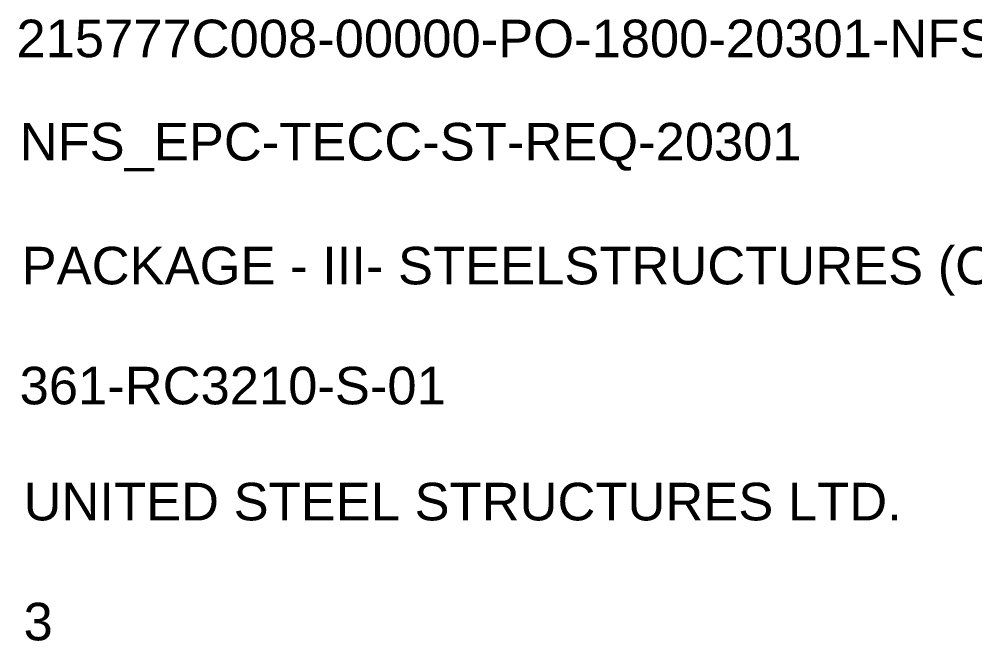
# Model space of a CAD drawing. Header units: millimetres. Extents: x -256 to 585, y -266 to 464.
# Drawn here: x 490.99 to 539.55, y -186.07 to -154.46 of the extents above; entities that cross this region are included whole.
import ezdxf

# ---------------------------------------------------------------- set-up
doc = ezdxf.new("R2010")
doc.units = ezdxf.units.MM
doc.styles.add('Arial', font='ARIAL.TTF', dxfattribs={"height": 0.2})

# ---------------------------------------------------------------- blocks, each defined once
blk = doc.blocks.new('Unknown-252070812-55925')
at = {"color": 6, "linetype": 'Continuous', "style": 'Arial'}
for s, height, p in [('215777C008-00000-PO-1800-20301-NFS520', 1.91016, (490.853, -156.398)), ('NFS_EPC-TECC-ST-REQ-20301', 1.91016, (491.014, -161.647)), ('PACKAGE - III- STEELSTRUCTURES (Offsite Area)', 1.91016, (491.114, -167.947)), ('361-RC3210-S-01', 1.91016, (491.014, -174.047)), ('UNITED STEEL STRUCTURES LTD.', 1.91016, (491.214, -179.947)), ('3', 1.91, (491.214, -186.047))]:
    blk.add_text(s, height=height, dxfattribs=at).set_placement(p)

msp = doc.modelspace()

# ---------------------------------------------------------------- block references
msp.add_blockref('Unknown-252070812-55925', (0, 0))

doc.saveas('drawing.dxf')
